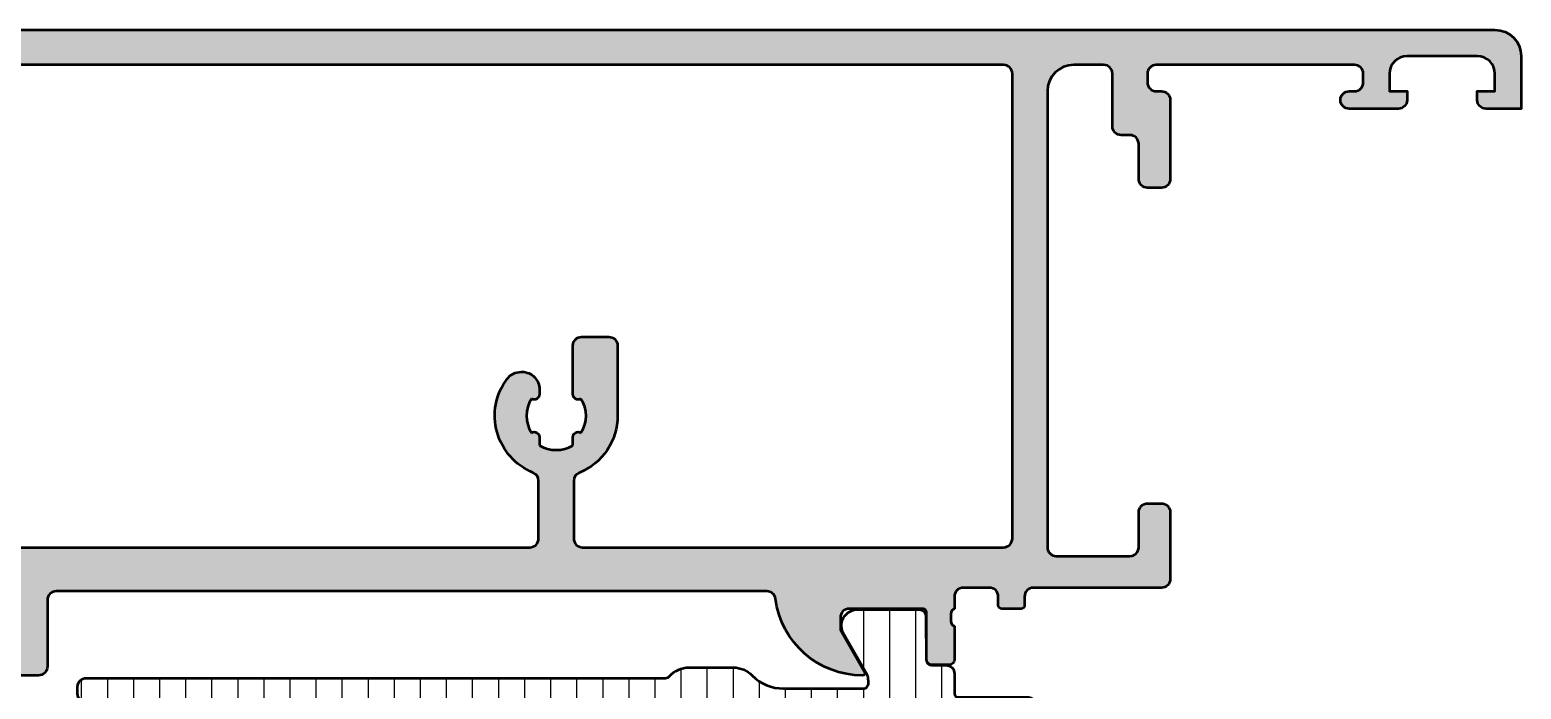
# Model space of a CAD drawing. Extents: x -30 to 140, y 0 to 85.
# Drawn here: x 55 to 140, y 47.4 to 85 of the extents above; entities that cross this region are included whole.
import ezdxf

# ---------------------------------------------------------------- set-up
doc = ezdxf.new("R2010")
doc.units = 0
for name, color, linetype, lineweight in [('0S-Alu contour', 7, 'Continuous', 50), ('0S-Alu hatch', 252, 'Continuous', 25), ('0S-Plastic contour', 254, 'Continuous', 50), ('0S-Plastic hatch', 253, 'Continuous', 25)]:
    doc.layers.add(name, color=color, linetype=linetype, lineweight=lineweight)

# ---------------------------------------------------------------- blocks, each defined once
blk = doc.blocks.new('469710__A29B9696_1483_438C_AC16_B1D66359DB32_')
at = {"layer": '0S-Alu hatch'}
h = blk.add_hatch(color=256, dxfattribs=at)
edge = h.paths.add_edge_path()
edge.add_ellipse((119.5, 57.5), major_axis=(-0.4999999999999929, 0), ratio=1, start_angle=180, end_angle=270.00000000000165, ccw=False)
edge.add_line((120, 57.5), (120, 53.7))
edge.add_ellipse((119.5, 53.7), major_axis=(-0.4999999999999858, 0), ratio=1, start_angle=89.9999999999983, end_angle=180, ccw=False)
edge.add_line((119.5, 53.2), (112.2, 53.2))
edge.add_arc((112.2, 52.7), 0.5, 90, 180)
edge.add_line((111.7, 52.7), (111.7, 52.19999999999999))
edge.add_ellipse((111.5, 52.19999999999997), major_axis=(-0.1999999999999744, 0), ratio=1, start_angle=89.99999999999591, end_angle=180, ccw=False)
edge.add_line((111.5, 51.99999999999999), (110.4, 52))
edge.add_ellipse((110.4, 52.19999999999998), major_axis=(-0.1999999999999886, 0), ratio=1, start_angle=0, end_angle=90, ccw=False)
edge.add_line((110.2, 52.19999999999998), (110.2, 52.7))
edge.add_arc((109.7, 52.7), 0.5, 0, 90)
edge.add_line((109.7, 53.2), (108.2, 53.2))
edge.add_arc((108.2, 52.7), 0.5, 90, 180)
edge.add_line((107.7, 52.7), (107.7, 52))
edge.add_arc((107.8, 51.71715728752538), 0.3000000000000138, 109.4712206344943, 180)
edge.add_line((107.5, 51.71715728752538), (107.5, 51.28284271247461))
edge.add_arc((107.8, 51.28284271247461), 0.3000000000000114, 180, 250.5287793655056)
edge.add_line((107.7, 50.99999999999998), (107.7, 49.10000000000003))
edge.add_ellipse((107.3999999999999, 49.10000000000003), major_axis=(-0.3000000000000398, 0), ratio=1, start_angle=90, end_angle=180, ccw=False)
edge.add_line((107.3999999999999, 48.79999999999999), (106.41, 48.79999999999999))
edge.add_ellipse((106.41, 49.10000000000003), major_axis=(-0.3000000000000398, 0), ratio=1, start_angle=0, end_angle=90, ccw=False)
edge.add_line((106.11, 49.10000000000003), (106.11, 51.79999999999999))
edge.add_arc((105.91, 51.79999999999999), 0.200000000000017, 0, 90)
edge.add_line((105.91, 52.00000000000001), (101.7, 52))
edge.add_arc((101.7, 51.49999999999999), 0.5000000000000071, 89.99999999999837, 180)
edge.add_line((101.2, 51.49999999999999), (101.2, 50.8))
edge.add_line((101.2, 50.8), (102.5814954576223, 48.40717967697244))
edge.add_ellipse((102.4618802153517, 48.33811978464831), major_axis=(-0.1381197846482964, 0), ratio=1, start_angle=90, end_angle=209.9999999999931, ccw=False)
edge.add_ellipse((102.4618802153517, 53.20000000000002), major_axis=(-5.000000000000014, 0), ratio=1, start_angle=7.312021926267221, end_angle=89.99999999999989, ccw=False)
edge.add_arc((97.00660753655735, 52.5), 0.5000000000000064, 7.312021926266712, 89.99999999999837)
edge.add_line((97.00660753655737, 53), (56.5, 52.99999999999999))
edge.add_arc((56.5, 52.5), 0.5, 90, 180)
edge.add_line((56, 52.5), (56, 48.7))
edge.add_ellipse((55.5, 48.7), major_axis=(-0.4999999999999929, 0), ratio=1, start_angle=89.9999999999992, end_angle=180, ccw=False)
edge.add_line((55.5, 48.20000000000001), (54.5, 48.20000000000001))
edge.add_ellipse((54.49999999999999, 48.7), major_axis=(-0.4999999999999929, 0), ratio=1, start_angle=0, end_angle=90.0000000000008, ccw=False)
edge.add_line((54, 48.7), (54, 52.5))
edge.add_arc((53.5, 52.5), 0.5, 0, 90)
edge.add_line((53.5, 52.99999999999999), (12.99339246344264, 52.99999999999999))
edge.add_arc((12.99339246344264, 52.5), 0.4999999999999929, 90, 172.6879780737331)
edge.add_ellipse((7.538119784648304, 53.2), major_axis=(-5, 0), ratio=1, start_angle=90, end_angle=172.6879780737331, ccw=False)
edge.add_ellipse((7.538119784648287, 48.33811978464829), major_axis=(-0.1381197846482891, 0), ratio=1, start_angle=-30.00000000000159, end_angle=90.00000000000477, ccw=False)
edge.add_line((7.418504542377633, 48.40717967697244), (8.800000000000011, 50.8))
edge.add_line((8.800000000000011, 50.8), (8.800000000000011, 51.5))
edge.add_arc((8.300000000000011, 51.5), 0.5, 0, 90)
edge.add_line((8.300000000000011, 52), (4.089999999999989, 52))
edge.add_arc((4.089999999999989, 51.79999999999998), 0.200000000000017, 90, 180)
edge.add_line((3.889999999999972, 51.79999999999998), (3.889999999999993, 49.10000000000003))
edge.add_ellipse((3.589999999999966, 49.10000000000003), major_axis=(-0.3000000000000264, 0), ratio=1, start_angle=89.9999999999975, end_angle=180, ccw=False)
edge.add_line((3.589999999999953, 48.8), (2.600000000000036, 48.79999999999999))
edge.add_ellipse((2.600000000000031, 49.10000000000002), major_axis=(-0.3000000000000327, 0), ratio=1, start_angle=0, end_angle=90.00000000000102, ccw=False)
edge.add_line((2.299999999999997, 49.10000000000003), (2.299999999999997, 50.99999999999999))
edge.add_arc((2.199999999999988, 51.28284271247461), 0.3000000000000023, 289.4712206344923, 360)
edge.add_line((2.49999999999999, 51.28284271247461), (2.499999999999992, 51.71715728752538))
edge.add_arc((2.199999999999988, 51.71715728752538), 0.3000000000000043, 0, 70.52877936550647)
edge.add_line((2.300000000000004, 51.99999999999999), (2.300000000000004, 52.7))
edge.add_arc((1.800000000000004, 52.7), 0.5, 0, 90)
edge.add_line((1.800000000000004, 53.2), (0.3000000000000114, 53.2))
edge.add_arc((0.3000000000000114, 52.7), 0.5, 90, 180)
edge.add_line((-0.1999999999999886, 52.7), (-0.1999999999999957, 52.19999999999999))
edge.add_ellipse((-0.3999999999999949, 52.19999999999998), major_axis=(-0.1999999999999992, 0), ratio=1, start_angle=90.00000000000102, end_angle=180, ccw=False)
edge.add_line((-0.3999999999999915, 51.99999999999999), (-1.5, 52))
edge.add_ellipse((-1.500000000000004, 52.19999999999998), major_axis=(-0.1999999999999886, 0), ratio=1, start_angle=0, end_angle=90.00000000000142, ccw=False)
edge.add_line((-1.699999999999995, 52.19999999999999), (-1.700000000000002, 52.7))
edge.add_arc((-2.200000000000002, 52.7), 0.5, 0, 89.9999999999992)
edge.add_line((-2.199999999999995, 53.2), (-9.5, 53.2))
edge.add_ellipse((-9.500000000000014, 53.69999999999999), major_axis=(-0.4999999999999858, 0), ratio=1, start_angle=0, end_angle=90.00000000000182, ccw=False)
edge.add_line((-10, 53.7), (-10, 57.5))
edge.add_ellipse((-9.500000000000004, 57.5), major_axis=(-0.4999999999999965, 0), ratio=1, start_angle=269.9999999999996, end_angle=360, ccw=False)
edge.add_line((-9.5, 58), (-8.699999999999989, 58))
edge.add_ellipse((-8.699999999999985, 57.5), major_axis=(-0.4999999999999929, 0), ratio=1, start_angle=180, end_angle=270.0000000000004, ccw=False)
edge.add_line((-8.199999999999989, 57.5), (-8.199999999999996, 55.5))
edge.add_arc((-7.699999999999995, 55.5), 0.5, 180, 270)
edge.add_line((-7.699999999999995, 55), (-3.499999999999985, 55))
edge.add_arc((-3.499999999999985, 55.5), 0.5, 270, 360)
edge.add_line((-2.999999999999985, 55.5), (-2.999999999999985, 81.5))
edge.add_arc((-4.499999999999985, 81.5), 1.5, 0, 90.00000000000028)
edge.add_line((-4.499999999999992, 83), (-6.200000000000002, 83))
edge.add_arc((-6.200000000000002, 82.5), 0.5, 90, 180)
edge.add_line((-6.700000000000002, 82.5), (-6.700000000000002, 79.5))
edge.add_ellipse((-7.199999999999993, 79.49999999999999), major_axis=(-0.4999999999999903, 0), ratio=1, start_angle=89.99999999999972, end_angle=180, ccw=False)
edge.add_line((-7.199999999999995, 79), (-7.699999999999995, 79))
edge.add_arc((-7.699999999999995, 78.5), 0.5, 90, 180)
edge.add_line((-8.199999999999996, 78.5), (-8.199999999999996, 76.5))
edge.add_ellipse((-8.69999999999998, 76.49999999999999), major_axis=(-0.4999999999999841, 0), ratio=1, start_angle=89.99999999999898, end_angle=180, ccw=False)
edge.add_line((-8.699999999999989, 76), (-9.5, 76))
edge.add_ellipse((-9.500000000000004, 76.5), major_axis=(-0.5, 0), ratio=1, start_angle=0, end_angle=90.0000000000004, ccw=False)
edge.add_line((-10, 76.5), (-10, 81))
edge.add_ellipse((-9.500000000000004, 81), major_axis=(-0.4999999999999965, 0), ratio=1, start_angle=269.9999999999996, end_angle=360, ccw=False)
edge.add_line((-9.5, 81.5), (-9.200000000000003, 81.5))
edge.add_arc((-9.200000000000003, 82), 0.5, 270, 360)
edge.add_line((-8.700000000000003, 82), (-8.700000000000008, 82.5))
edge.add_arc((-9.200000000000003, 82.5), 0.4999999999999929, 0, 90)
edge.add_line((-9.200000000000003, 83), (-20.5, 83))
edge.add_arc((-20.5, 82.5), 0.5, 90, 180)
edge.add_line((-21, 82.5), (-21, 82))
edge.add_arc((-20.5, 82), 0.5, 180, 270)
edge.add_line((-20.5, 81.5), (-20.19999999999999, 81.5))
edge.add_ellipse((-20.19999999999999, 81), major_axis=(-0.5, 0), ratio=1, start_angle=90, end_angle=270, ccw=False)
edge.add_line((-20.19999999999999, 80.5), (-23, 80.5))
edge.add_ellipse((-23, 81), major_axis=(-0.5, 0), ratio=1, start_angle=0, end_angle=90.0000000000004, ccw=False)
edge.add_line((-23.5, 81), (-23.5, 81.5))
edge.add_line((-23.5, 81.5), (-22.5, 81.5))
edge.add_line((-22.5, 81.5), (-22.5, 82.5))
edge.add_arc((-23.5, 82.5), 1, 0, 90)
edge.add_line((-23.5, 83.49999999999999), (-27.5, 83.49999999999999))
edge.add_arc((-27.5, 82.5), 1, 90, 180)
edge.add_line((-28.5, 82.5), (-28.5, 81.5))
edge.add_line((-28.5, 81.5), (-27.5, 81.5))
edge.add_line((-27.5, 81.5), (-27.5, 81))
edge.add_ellipse((-28, 81), major_axis=(-0.4999999999999965, 0), ratio=1, start_angle=89.9999999999996, end_angle=180, ccw=False)
edge.add_line((-28, 80.5), (-30, 80.5))
edge.add_line((-30, 80.5), (-30, 83.49999999999999))
edge.add_ellipse((-28.5, 83.49999999999999), major_axis=(-1.500000000000007, 0), ratio=1, start_angle=270.0000000000003, end_angle=360, ccw=False)
edge.add_line((-28.5, 85), (138.5, 85))
edge.add_ellipse((138.5, 83.49999999999999), major_axis=(-1.5, 0), ratio=1, start_angle=180, end_angle=270, ccw=False)
edge.add_line((140, 83.49999999999999), (140, 80.5))
edge.add_line((140, 80.5), (138, 80.5))
edge.add_ellipse((138, 80.99999999999999), major_axis=(-0.4999999999999858, 0), ratio=1, start_angle=0, end_angle=90, ccw=False)
edge.add_line((137.5, 81), (137.5, 81.5))
edge.add_line((137.5, 81.5), (138.5, 81.5))
edge.add_line((138.5, 81.5), (138.5, 82.5))
edge.add_arc((137.5, 82.5), 1, 0, 90)
edge.add_line((137.5, 83.49999999999999), (133.5, 83.49999999999999))
edge.add_arc((133.5, 82.5), 1, 90, 180)
edge.add_line((132.5, 82.5), (132.5, 81.5))
edge.add_line((132.5, 81.5), (133.5, 81.5))
edge.add_line((133.5, 81.5), (133.5, 81))
edge.add_ellipse((133, 80.99999999999999), major_axis=(-0.5, 0), ratio=1, start_angle=90, end_angle=180, ccw=False)
edge.add_line((133, 80.5), (130.2, 80.5))
edge.add_ellipse((130.2, 81), major_axis=(-0.5, 0), ratio=1, start_angle=-90, end_angle=90, ccw=False)
edge.add_line((130.2, 81.5), (130.5, 81.5))
edge.add_arc((130.5, 82), 0.5, 270, 360)
edge.add_line((131, 82), (131, 82.5))
edge.add_arc((130.5, 82.5), 0.5, 0, 90)
edge.add_line((130.5, 83), (119.2, 83))
edge.add_arc((119.2, 82.5), 0.5, 90, 180)
edge.add_line((118.7, 82.5), (118.7, 82))
edge.add_arc((119.2, 82), 0.5, 180, 270)
edge.add_line((119.2, 81.5), (119.5, 81.5))
edge.add_ellipse((119.5, 81.00000000000001), major_axis=(-0.4999999999999858, 0), ratio=1, start_angle=180, end_angle=270.00000000000165, ccw=False)
edge.add_line((120, 81), (120, 76.5))
edge.add_ellipse((119.5, 76.49999999999999), major_axis=(-0.4999999999999858, 0), ratio=1, start_angle=89.9999999999983, end_angle=180, ccw=False)
edge.add_line((119.5, 76), (118.7, 76))
edge.add_ellipse((118.7, 76.49999999999999), major_axis=(-0.4999999999999858, 0), ratio=1, start_angle=0, end_angle=90.00000000000159, ccw=False)
edge.add_line((118.2, 76.5), (118.2, 78.5))
edge.add_arc((117.7, 78.5), 0.5, 0, 90)
edge.add_line((117.7, 79), (117.2, 79))
edge.add_ellipse((117.1999999999999, 79.49999999999999), major_axis=(-0.4999999999999858, 0), ratio=1, start_angle=0, end_angle=90.00000000000159, ccw=False)
edge.add_line((116.7, 79.5), (116.7, 82.5))
edge.add_arc((116.2, 82.5), 0.5, 0, 90)
edge.add_line((116.2, 83), (114.5, 83))
edge.add_arc((114.5, 81.5), 1.5, 90, 180)
edge.add_line((113, 81.5), (113, 55.5))
edge.add_arc((113.5, 55.5), 0.5, 180, 270)
edge.add_line((113.5, 55), (117.7, 55))
edge.add_arc((117.7, 55.5), 0.5, 270, 360)
edge.add_line((118.2, 55.5), (118.2, 57.5))
edge.add_ellipse((118.7, 57.49999999999998), major_axis=(-0.5000000000000142, 0), ratio=1, start_angle=270.00000000000165, end_angle=360, ccw=False)
edge.add_line((118.7, 57.99999999999999), (119.5, 58))
edge = h.paths.add_edge_path()
edge.add_arc((110.5, 82.5), 0.5, 0, 90)
edge.add_line((110.5, 83), (-0.4999999999999858, 83))
edge.add_arc((-0.4999999999999858, 82.5), 0.5, 90, 180)
edge.add_line((-0.9999999999999857, 82.5), (-0.9999999999999857, 55.99999999999999))
edge.add_arc((-0.4999999999999858, 55.99999999999999), 0.5, 180, 269.9999999999999)
edge.add_line((-0.4999999999999861, 55.49999999999999), (23.49999999999999, 55.5))
edge.add_arc((23.49999999999999, 56), 0.5, 270, 360)
edge.add_line((23.99999999999999, 56), (23.99999999999999, 59.29190075645215))
edge.add_arc((23.5, 59.29190075645215), 0.5, 0, 67.97568716295945)
edge.add_ellipse((25.00000000000001, 62.99999999999998), major_axis=(-3.500000000000007, 0), ratio=1, start_angle=0, end_angle=67.97568716295751, ccw=False)
edge.add_line((21.5, 62.99999999999998), (21.5, 67))
edge.add_ellipse((22, 67), major_axis=(-0.5, 0), ratio=1, start_angle=270.0000000000008, end_angle=360, ccw=False)
edge.add_line((21.99999999999999, 67.5), (23.55000000000018, 67.5))
edge.add_ellipse((23.55000000000018, 67), major_axis=(-0.5, 0), ratio=1, start_angle=180, end_angle=270, ccw=False)
edge.add_line((24.05000000000018, 67), (24.05, 64.22474487139158))
edge.add_ellipse((23.75, 64.22474487139158), major_axis=(-0.2999999999999993, 0), ratio=1, start_angle=60.06220358873628, end_angle=180, ccw=False)
edge.add_arc((25.00000000000002, 62.99999999999998), 1.700000000000007, 145.4229183880537, 214.5770816119462)
edge.add_ellipse((23.75, 61.77525512860841), major_axis=(-0.2999999999999829, 0), ratio=1, start_angle=180, end_angle=299.93779641126326, ccw=False)
edge.add_line((24.04999999999998, 61.77525512860841), (24.05, 61.29706136340736))
edge.add_arc((25, 63), 1.950000000000002, 240.844634573717, 299.155365426283)
edge.add_line((25.95000000000001, 61.29706136340736), (25.95000000000002, 61.77525512860841))
edge.add_ellipse((26.25000000000001, 61.77525512860842), major_axis=(-0.2999999999999913, 0), ratio=1, start_angle=240.0622035887361, end_angle=360, ccw=False)
edge.add_arc((25, 63), 1.699999999999999, 325.4229183880537, 394.5770816119459)
edge.add_ellipse((26.25, 64.22474487139158), major_axis=(-0.2999999999999971, 0), ratio=1, start_angle=0, end_angle=119.93779641126369, ccw=False)
edge.add_line((25.95000000000001, 64.22474487139158), (25.94999999999999, 64.49999999999997))
edge.add_ellipse((26.95000000000002, 64.49999999999994), major_axis=(-1.000000000000042, 0), ratio=1, start_angle=269.9999999999996, end_angle=360, ccw=False)
edge.add_line((26.95000000000003, 65.5), (26.99999999999999, 65.5))
edge.add_ellipse((26.99999999999999, 64.49999999999994), major_axis=(-1.000000000000033, 0), ratio=1, start_angle=216.8698976458452, end_angle=270.0000000000004, ccw=False)
edge.add_ellipse((25, 62.99999999999998), major_axis=(-3.500000000000003, 0), ratio=1, start_angle=112.02431283704229, end_angle=216.8698976458441, ccw=False)
edge.add_arc((26.5, 59.29190075645215), 0.5000000000000073, 112.0243128370413, 180)
edge.add_line((26, 59.29190075645215), (26.00000000000001, 55.99999999999999))
edge.add_arc((26.50000000000002, 55.99999999999999), 0.5, 180, 270)
edge.add_line((26.50000000000002, 55.49999999999999), (83.49999999999999, 55.5))
edge.add_arc((83.49999999999999, 56.00000000000001), 0.5, 270, 360)
edge.add_line((83.99999999999999, 56.00000000000001), (84, 59.29190075645215))
edge.add_arc((83.49999999999999, 59.29190075645215), 0.5, 0, 67.97568716295945)
edge.add_ellipse((85, 62.99999999999998), major_axis=(-3.500000000000013, 0), ratio=1, start_angle=-36.86989764584399, end_angle=67.97568716295768, ccw=False)
edge.add_ellipse((83, 64.49999999999997), major_axis=(-1.000000000000028, 0), ratio=1, start_angle=269.9999999999992, end_angle=323.1301023541553, ccw=False)
edge.add_line((83.00000000000001, 65.5), (83.04999999999997, 65.5))
edge.add_ellipse((83.04999999999997, 64.49999999999994), major_axis=(-1.000000000000028, 0), ratio=1, start_angle=180, end_angle=270.0000000000008, ccw=False)
edge.add_line((84.05000000000001, 64.49999999999994), (84.04999999999998, 64.22474487139158))
edge.add_ellipse((83.75, 64.22474487139158), major_axis=(-0.3000000000000011, 0), ratio=1, start_angle=60.06220358873571, end_angle=180, ccw=False)
edge.add_arc((85, 63), 1.699999999999997, 145.4229183880539, 214.5770816119467)
edge.add_ellipse((83.75, 61.77525512860842), major_axis=(-0.2999999999999829, 0), ratio=1, start_angle=180, end_angle=299.9377964112634, ccw=False)
edge.add_line((84.04999999999998, 61.77525512860842), (84.04999999999998, 61.29706136340736))
edge.add_arc((85, 63), 1.950000000000002, 240.844634573717, 299.155365426283)
edge.add_line((85.95, 61.29706136340736), (85.95000000000002, 61.77525512860841))
edge.add_ellipse((86.25, 61.77525512860842), major_axis=(-0.2999999999999888, 0), ratio=1, start_angle=240.0622035887343, end_angle=360, ccw=False)
edge.add_arc((85, 63), 1.700000000000005, 325.4229183880535, 394.5770816119461)
edge.add_ellipse((86.25, 64.22474487139158), major_axis=(-0.2999999999999971, 0), ratio=1, start_angle=0, end_angle=119.9377964112644, ccw=False)
edge.add_line((85.95, 64.22474487139158), (85.94999999999982, 66.99999999999994))
edge.add_ellipse((86.4499999999998, 67), major_axis=(-0.5, 0), ratio=1, start_angle=270, end_angle=360, ccw=False)
edge.add_line((86.4499999999998, 67.5), (88, 67.5))
edge.add_ellipse((88, 67), major_axis=(-0.5, 0), ratio=1, start_angle=180, end_angle=270, ccw=False)
edge.add_line((88.49999999999999, 67), (88.49999999999999, 62.99999999999999))
edge.add_ellipse((85, 62.99999999999998), major_axis=(-3.500000000000007, 0), ratio=1, start_angle=112.02431283704209, end_angle=180, ccw=False)
edge.add_arc((86.5, 59.29190075645215), 0.500000000000002, 112.0243128370424, 180)
edge.add_line((86, 59.29190075645215), (86.00000000000001, 56.00000000000001))
edge.add_arc((86.50000000000001, 56.00000000000001), 0.5, 180, 270)
edge.add_line((86.50000000000001, 55.5), (110.5, 55.50000000000001))
edge.add_arc((110.5, 56.00000000000001), 0.5, 270, 360)
edge.add_line((111, 56.00000000000001), (111, 82.5))
at = {"layer": '0S-Alu contour', "color": 7}
for points in [[(-28.5, 85), (138.5, 85)], [(137.5, 83.49999999999999), (133.5, 83.49999999999999)], [(140, 83.49999999999999), (140, 80.5), (138, 80.5)], [(110.5, 83), (-0.4999999999999858, 83)], [(111, 56.00000000000001), (111, 82.5)], [(116.2, 83), (114.5, 83)], [(116.7, 79.5), (116.7, 82.5)], [(118.7, 82.5), (118.7, 82)], [(130.5, 83), (119.2, 83)], [(131, 82), (131, 82.5)], [(132.5, 82.5), (132.5, 81.5), (133.5, 81.5), (133.5, 81)], [(137.5, 81), (137.5, 81.5), (138.5, 81.5), (138.5, 82.5)], [(113, 81.5), (113, 55.5)], [(119.2, 81.5), (119.5, 81.5)], [(120, 81), (120, 76.5)], [(130.2, 81.5), (130.5, 81.5)], [(133, 80.5), (130.2, 80.5)], [(117.7, 79), (117.2, 79)], [(118.2, 76.5), (118.2, 78.5)], [(119.5, 76), (118.7, 76)], [(86.4499999999998, 67.5), (88, 67.5)], [(85.95, 64.22474487139158), (85.94999999999982, 66.99999999999994)], [(88.49999999999999, 67), (88.49999999999999, 62.99999999999999)], [(83.00000000000001, 65.5), (83.04999999999997, 65.5)], [(84.05000000000001, 64.49999999999994), (84.04999999999998, 64.22474487139158)], [(84.04999999999998, 61.77525512860842), (84.04999999999998, 61.29706136340736)], [(85.95, 61.29706136340736), (85.95000000000002, 61.77525512860841)], [(83.99999999999999, 56.00000000000001), (84, 59.29190075645215)], [(86, 59.29190075645215), (86.00000000000001, 56.00000000000001)], [(118.7, 57.99999999999999), (119.5, 58)], [(118.2, 55.5), (118.2, 57.5)], [(120, 57.5), (120, 53.7)], [(26.50000000000002, 55.49999999999999), (83.49999999999999, 55.5)], [(86.50000000000001, 55.5), (110.5, 55.50000000000001)], [(113.5, 55), (117.7, 55)], [(97.00660753655737, 53), (56.5, 52.99999999999999)], [(109.7, 53.2), (108.2, 53.2)], [(119.5, 53.2), (112.2, 53.2)], [(56, 52.5), (56, 48.7)], [(105.91, 52.00000000000001), (101.7, 52)], [(107.7, 52.7), (107.7, 52)], [(110.2, 52.19999999999998), (110.2, 52.7)], [(111.5, 51.99999999999999), (110.4, 52)], [(111.7, 52.7), (111.7, 52.19999999999999)], [(101.2, 51.49999999999999), (101.2, 50.8), (102.5814954576223, 48.40717967697244)], [(106.11, 49.10000000000003), (106.11, 51.79999999999999)], [(107.5, 51.71715728752538), (107.5, 51.28284271247461)], [(107.7, 50.99999999999998), (107.7, 49.10000000000003)], [(107.3999999999999, 48.79999999999999), (106.41, 48.79999999999999)], [(55.5, 48.20000000000001), (54.5, 48.20000000000001)]]:
    blk.add_lwpolyline(points, dxfattribs=at)
at = {"layer": '0S-Alu contour', "color": 7, "extrusion": (0, 0, -1)}
for centre, radius, start, end in [((-138.5, 83.49999999999999), 1.5, 90, 180), ((-119.5, 81.00000000000001), 0.4999999999999858, 89.99999999999837, 180), ((-130.2, 81), 0.5, 270, 90), ((-133, 80.99999999999999), 0.5, 180, 270), ((-138, 80.99999999999999), 0.4999999999999858, 270, 0), ((-117.1999999999999, 79.49999999999999), 0.4999999999999858, 269.9999999999984, 0), ((-118.7, 76.49999999999999), 0.4999999999999858, 269.9999999999984, 0), ((-119.5, 76.49999999999999), 0.4999999999999858, 180, 270.0000000000017), ((-86.4499999999998, 67), 0.5, 0, 90), ((-88, 67), 0.5, 90, 180), ((-83, 64.49999999999997), 1.000000000000028, 36.86989764584467, 90.00000000000081), ((-83.04999999999997, 64.49999999999994), 1.000000000000028, 89.9999999999992, 180), ((-85, 62.99999999999998), 3.500000000000014, 292.0243128370424, 36.86989764584402), ((-83.75, 64.22474487139158), 0.3000000000000011, 180, 299.9377964112643), ((-86.25, 64.22474487139158), 0.2999999999999971, 240.0622035887356, 0), ((-85, 62.99999999999998), 3.500000000000007, 180, 247.9756871629579), ((-83.75, 61.77525512860842), 0.2999999999999829, 60.06220358873662, 180), ((-86.25, 61.77525512860842), 0.2999999999999888, 0, 119.9377964112657), ((-118.7, 57.49999999999998), 0.5000000000000142, 0, 89.99999999999837), ((-119.5, 57.5), 0.4999999999999929, 89.99999999999837, 180), ((-119.5, 53.7), 0.4999999999999858, 180, 270.0000000000017), ((-102.4618802153517, 53.20000000000002), 5.000000000000014, 270.0000000000002, 352.6879780737328), ((-110.4, 52.19999999999998), 0.1999999999999886, 270, 0), ((-111.5, 52.19999999999997), 0.1999999999999744, 180, 270.0000000000041), ((-55.5, 48.7), 0.4999999999999929, 180, 270.0000000000008), ((-106.41, 49.10000000000003), 0.3000000000000398, 270, 0), ((-107.3999999999999, 49.10000000000003), 0.3000000000000398, 180, 270), ((-102.4618802153517, 48.33811978464831), 0.1381197846482964, 150.0000000000069, 270)]:
    blk.add_arc(centre, radius, start, end, dxfattribs=at)
at = {"layer": '0S-Alu contour', "color": 7}
for centre, radius, start, end in [((133.5, 82.5), 1, 90, 180), ((137.5, 82.5), 1, 0, 90), ((110.5, 82.5), 0.5, 0, 90), ((114.5, 81.5), 1.5, 90, 180), ((116.2, 82.5), 0.5, 0, 90), ((119.2, 82.5), 0.5, 90, 180), ((130.5, 82.5), 0.5, 0, 90), ((119.2, 82), 0.5, 180, 270), ((130.5, 82), 0.5, 270, 0), ((117.7, 78.5), 0.5, 0, 90), ((85, 63), 1.699999999999997, 145.4229183880539, 214.5770816119467), ((85, 63), 1.700000000000005, 325.4229183880535, 34.57708161194607), ((85, 63), 1.950000000000002, 240.844634573717, 299.155365426283), ((83.49999999999999, 59.29190075645215), 0.5, 0, 67.97568716295945), ((86.5, 59.29190075645215), 0.500000000000002, 112.0243128370424, 180), ((83.49999999999999, 56.00000000000001), 0.5, 270, 0), ((86.50000000000001, 56.00000000000001), 0.5, 180, 270), ((110.5, 56.00000000000001), 0.5, 270, 0), ((113.5, 55.5), 0.5, 180, 270), ((117.7, 55.5), 0.5, 270, 0), ((56.5, 52.5), 0.5, 90, 180), ((97.00660753655735, 52.5), 0.5000000000000064, 7.312021926266712, 89.99999999999837), ((108.2, 52.7), 0.5, 90, 180), ((109.7, 52.7), 0.5, 0, 90), ((112.2, 52.7), 0.5, 90, 180), ((101.7, 51.49999999999999), 0.5000000000000071, 89.99999999999837, 180), ((105.91, 51.79999999999999), 0.200000000000017, 0, 90), ((107.8, 51.71715728752538), 0.3000000000000138, 109.4712206344943, 180), ((107.8, 51.28284271247461), 0.3000000000000114, 180, 250.5287793655056)]:
    blk.add_arc(centre, radius, start, end, dxfattribs=at)
blk = doc.blocks.new('278043__5EB25C9F_D83D_4082_80FF_139277C2184B___0BC7762C_39AF_4687_81EA_EF17E8745420_')
at = {"layer": '0S-Plastic hatch'}
h = blk.add_hatch(dxfattribs=at)
h.set_pattern_fill('ANSI31', color=256, scale=0.4680000000000001, angle=45, style=0)
h.set_pattern_definition([(90, (0, 0), (-1.4859, 0), [])])
edge = h.paths.add_edge_path()
edge.add_line((116.5990610620605, 33.68008346447246), (116.1417693198057, 23.20638061263469))
edge.add_ellipse((115.1427210982238, 23.25000000000003), major_axis=(-1, 0), ratio=1, start_angle=90, end_angle=177.5, ccw=False)
edge.add_line((115.1427210982238, 22.25000000000003), (107.9000128404786, 22.25000000000003))
edge.add_arc((107.9000128404786, 22.05000000000003), 0.1999999999999993, 90.00000000000406, 180)
edge.add_line((107.7000128404786, 22.05000000000003), (107.7000128404786, 22.00000000000003))
edge.add_ellipse((107.5000128404786, 22.00000000000002), major_axis=(-0.1999999999999886, 0), ratio=1, start_angle=90, end_angle=180, ccw=False)
edge.add_line((107.5000128404786, 21.80000000000003), (105.869621787545, 21.80000000000003))
edge.add_ellipse((105.869621787545, 22.00000000000002), major_axis=(-0.1999999999999957, 0), ratio=1, start_angle=4.999999999998806, end_angle=90, ccw=False)
edge.add_line((105.6703828479267, 21.98256885145049), (105.6011544310511, 22.77385327717572))
edge.add_ellipse((105.9000128404786, 22.80000000000003), major_axis=(-0.299999999999987, 0), ratio=1, start_angle=-90, end_angle=5.000000000002217, ccw=False)
edge.add_line((105.9000128404786, 23.10000000000002), (106.2866760057409, 23.10000000000002))
edge.add_arc((104.7000128404786, 23.95000000000003), 1.800000000000008, 331.8213572594702, 568.1786427405297)
edge.add_line((103.1133496752164, 23.10000000000002), (103.5000128404786, 23.10000000000002))
edge.add_ellipse((103.5000128404786, 22.80000000000003), major_axis=(-0.29999999999999, 0), ratio=1, start_angle=174.9999999999979, end_angle=270, ccw=False)
edge.add_line((103.7988712499061, 22.77385327717572), (103.7296428330306, 21.98256885145049))
edge.add_ellipse((103.5304038934122, 22.00000000000002), major_axis=(-0.1999999999999903, 0), ratio=1, start_angle=90, end_angle=175.0000000000013, ccw=False)
edge.add_line((103.5304038934122, 21.80000000000003), (101.9000128404786, 21.80000000000003))
edge.add_ellipse((101.9000128404786, 22.30000000000003), major_axis=(-0.5, 0), ratio=1, start_angle=0, end_angle=90, ccw=False)
edge.add_line((101.4000128404786, 22.30000000000003), (101.4000128404786, 24.80000000000003))
edge.add_arc((99.90001284047865, 24.80000000000002), 1.5, 0, 89.99999999999946)
edge.add_line((99.90001284047865, 26.30000000000003), (97.9565842118958, 26.30000000000002))
edge.add_arc((97.95658421189582, 23.8), 2.500000000000014, 90.00000000000033, 135.5729959991943)
edge.add_ellipse((95.10001284047866, 26.60000000000003), major_axis=(-1.500000000000019, 0), ratio=1, start_angle=90, end_angle=135.5729959991943, ccw=False)
edge.add_line((95.10001284047866, 25.10000000000001), (92.57501284047866, 25.10000000000002))
edge.add_ellipse((92.57501284047866, 26.60000000000001), major_axis=(-1.499999999999985, 0), ratio=1, start_angle=41.810314895778504, end_angle=90, ccw=False)
edge.add_arc((91.23337205397877, 25.4), 0.3000000000000333, 41.81031489577727, 89.99999999999459)
edge.add_line((91.23337205397878, 25.70000000000003), (58.22501284047866, 25.70000000000002))
edge.add_ellipse((58.22501284047866, 26.20000000000002), major_axis=(-0.5, 0), ratio=1, start_angle=0, end_angle=90, ccw=False)
edge.add_line((57.72501284047867, 26.20000000000002), (57.72501284047867, 26.60000000000002))
edge.add_ellipse((58.22501284047866, 26.60000000000002), major_axis=(-0.5, 0), ratio=1, start_angle=270, end_angle=360, ccw=False)
edge.add_line((58.22501284047866, 27.10000000000003), (90.96256129081897, 27.10000000000002))
edge.add_arc((90.96256129081893, 27.39999999999999), 0.2999999999999723, 270.0000000000108, 333.6122000387661)
edge.add_ellipse((92.57501284047862, 26.6), major_axis=(-1.500000000000021, 0), ratio=1, start_angle=269.9999999999984, end_angle=333.61220003875536, ccw=False)
edge.add_line((92.57501284047866, 28.10000000000002), (108.0719713331476, 28.10000000000002))
edge.add_arc((108.0719713331476, 29.10000000000006), 1.000000000000042, 270.0000000000008, 332.9999999999984)
edge.add_line((108.962977857336, 28.64600950026047), (109.4455161025728, 29.59304412967031))
edge.add_arc((109.0000128404786, 29.82003937954006), 0.5000000000000846, 333.0000000000081, 360)
edge.add_line((109.5000128404786, 29.82003937954003), (109.5000128404786, 36.34289321881346))
edge.add_arc((109.0000128404786, 36.34289321881343), 0.5000000000000853, 0, 44.99999999999539)
edge.add_line((109.3535662310719, 36.69644660940674), (105.9857992781055, 40.06421356237311))
edge.add_ellipse((107.4000128404786, 41.4784271247462), major_axis=(-2.000000000000006, 0), ratio=1, start_angle=0, end_angle=44.99999999999977, ccw=False)
edge.add_line((105.4000128404786, 41.4784271247462), (105.4000128404786, 44.65000000000002))
edge.add_arc((104.4000128404787, 44.65000000000002), 0.9999999999999857, 0, 90.00000000000081)
edge.add_line((104.4000128404786, 45.65000000000002), (92.57501284047866, 45.65000000000002))
edge.add_ellipse((92.57501284047866, 47.15), major_axis=(-1.499999999999992, 0), ratio=1, start_angle=26.38779996124339, end_angle=90, ccw=False)
edge.add_arc((90.962561290819, 46.34999999999997), 0.2999999999999869, 26.3877999612502, 90.00000000000543)
edge.add_line((90.96256129081897, 46.64999999999996), (58.22501284047866, 46.65000000000001))
edge.add_ellipse((58.22501284047866, 47.15000000000002), major_axis=(-0.5, 0), ratio=1, start_angle=0, end_angle=90, ccw=False)
edge.add_line((57.72501284047867, 47.15000000000002), (57.72501284047868, 47.55000000000002))
edge.add_ellipse((58.22501284047868, 47.55000000000003), major_axis=(-0.5, 0), ratio=1, start_angle=270.00000000000165, end_angle=360, ccw=False)
edge.add_line((58.22501284047866, 48.05000000000003), (91.23337205397878, 48.05000000000003))
edge.add_arc((91.23337205397881, 48.35000000000002), 0.2999999999999971, 269.9999999999973, 318.1896851042193)
edge.add_ellipse((92.57501284047866, 47.15000000000003), major_axis=(-1.499999999999994, 0), ratio=1, start_angle=270.00000000000057, end_angle=318.18968510422195, ccw=False)
edge.add_line((92.57501284047866, 48.65000000000002), (95.10001284047866, 48.65000000000001))
edge.add_ellipse((95.10001284047866, 47.15000000000002), major_axis=(-1.500000000000007, 0), ratio=1, start_angle=224.4270040008054, end_angle=270, ccw=False)
edge.add_arc((97.95658421189582, 49.95000000000006), 2.500000000000037, 224.4270040008062, 269.9999999999997)
edge.add_line((97.9565842118958, 47.45000000000002), (102.5000128404786, 47.45000000000003))
edge.add_arc((102.5000128404786, 47.75000000000003), 0.3000000000000043, 269.9999999999973, 360)
edge.add_line((102.8000128404786, 47.75000000000003), (102.8000128404786, 47.90339745962159))
edge.add_arc((101.1648373889024, 47.75394877622164), 1.641990763191882, 5.222103382918573, 17.24361807271939)
edge.add_line((102.7330255423708, 48.24069263260685), (101.4204464808651, 50.5054411574439))
edge.add_ellipse((102.1986665147104, 51.02738259412534), major_axis=(-0.9370428402176623, 0), ratio=1, start_angle=-93.14116054599958, end_angle=33.8492118974043, ccw=False)
edge.add_line((102.2500128404786, 51.96301758664822), (105.6000128404786, 51.96301758664822))
edge.add_ellipse((105.6581823842411, 51.55144803949283), major_axis=(-0.4156599427022261, 0), ratio=1, start_angle=171.4986636631467, end_angle=278.04466546903666, ccw=False)
edge.add_line((106.0692752282675, 51.49000000000024), (106.0819159240018, 49.08896485997428))
edge.add_arc((106.4464624823116, 49.13959871626307), 0.36804616636807, 187.9075312078995, 262.7495927592339)
edge.add_line((106.4000128404786, 48.77449542765583), (107.1997945464493, 48.78023057567367))
edge.add_ellipse((107.2162902592854, 48.29674232763024), major_axis=(-0.4837695676022587, 0), ratio=1, start_angle=179.2014391759501, end_angle=271.9540666363429, ccw=False)
edge.add_line((107.7000128404786, 48.29000000000004), (107.7000128404786, 47.15000000000002))
edge.add_arc((107.9000128404786, 47.15000000000002), 0.1999999999999886, 180, 270)
edge.add_line((107.9000128404786, 46.95000000000002), (111.9464230019924, 46.95000000000002))
edge.add_ellipse((111.9464230019924, 46.75000000000003), major_axis=(-0.1999999999999886, 0), ratio=1, start_angle=239.9999999999912, end_angle=269.99999999999187, ccw=False)
edge.add_line((112.0464230019924, 46.92320508075689), (116.5000128404786, 44.3519237886467))
edge.add_ellipse((116.4000128404786, 44.17871870788981), major_axis=(-0.2000000000000106, 0), ratio=1, start_angle=180, end_angle=239.99999999999432, ccw=False)
edge.add_line((116.6000128404786, 44.17871870788981), (116.6000128404786, 33.7237028518378))
edge.add_ellipse((115.6000128404786, 33.72370285183777), major_axis=(-1.000000000000028, 0), ratio=1, start_angle=177.5000000000018, end_angle=180, ccw=False)
edge = h.paths.add_edge_path()
edge.add_arc((111.5444992133457, 45.25000000000003), 1, 60.00000000000006, 90)
edge.add_line((111.5444992133457, 46.25000000000002), (107.7000128404786, 46.25000000000002))
edge.add_arc((107.7000128404786, 45.25000000000003), 1, 90, 180)
edge.add_line((106.7000128404786, 45.25000000000003), (106.7000128404786, 41.60269119345812))
edge.add_arc((107.7000128404786, 41.60269119345812), 0.999999999999998, 180, 224.9999999999994)
edge.add_line((106.9929060592921, 40.89558441227159), (109.4455972527502, 38.44289321881348))
edge.add_arc((110.1527040339367, 39.15000000000003), 1, 224.9999999999997, 270)
edge.add_line((110.1527040339367, 38.15000000000003), (114.9000128404786, 38.15000000000001))
edge.add_arc((114.9000128404786, 39.15000000000002), 1, 270, 360)
edge.add_line((115.9000128404786, 39.15000000000002), (115.9000128404786, 43.31269330410537))
edge.add_arc((114.9000128404786, 43.31269330410537), 1.000000000000001, 0, 60.00000000000006)
edge.add_line((115.4000128404786, 44.17871870788981), (112.0444992133457, 46.11602540378447))
edge = h.paths.add_edge_path()
edge.add_arc((115.1870318414788, 28.85000000000003), 0.5000000000000285, 357.4999999999999, 449.9999999999968)
edge.add_line((115.1870318414788, 29.35000000000006), (111.0871034361502, 29.35000000000002))
edge.add_arc((111.0871034361502, 28.85000000000003), 0.4999999999999914, 90, 153.0000000000004)
edge.add_line((110.641600174056, 29.0769952498698), (108.3487356513311, 24.5769952498698))
edge.add_arc((108.7942389134253, 24.35000000000003), 0.4999999999999929, 153.0000000000004, 270)
edge.add_line((108.7942389134253, 23.85000000000004), (114.5119117272631, 23.85000000000003))
edge.add_arc((114.5119117272631, 24.85000000000004), 1, 270, 357.5000000000002)
edge.add_line((115.510959948845, 24.8063806126347), (115.6865559522697, 28.82819030631736))
edge = h.paths.add_edge_path()
edge.add_line((115.4000128404786, 37.15000000000002), (111.3000128404787, 37.15000000000002))
edge.add_arc((111.3000128404787, 36.65000000000002), 0.5, 90, 180)
edge.add_line((110.8000128404786, 36.65000000000002), (110.8000128404786, 30.85000000000003))
edge.add_arc((111.3000128404787, 30.85000000000003), 0.5, 180, 270)
edge.add_line((111.3000128404787, 30.35000000000002), (115.2743537272959, 30.35000000000002))
edge.add_arc((115.2743537272959, 30.85000000000003), 0.5000000000000006, 269.9999999999968, 357.4999999999998)
edge.add_line((115.7738778380868, 30.82819030631736), (115.9000128404786, 33.71715682855114))
edge.add_line((115.9000128404786, 33.71715682855114), (115.9000128404786, 36.65000000000001))
edge.add_arc((115.4000128404786, 36.65000000000001), 0.5, 0, 90)
at = {"layer": '0S-Alu contour', "color": 7}
for points in [[(111.5444992133457, 46.25000000000002), (107.7000128404786, 46.25000000000002)], [(115.4000128404786, 44.17871870788981), (112.0444992133457, 46.11602540378447)], [(106.7000128404786, 45.25000000000003), (106.7000128404786, 41.60269119345812)], [(115.9000128404786, 39.15000000000002), (115.9000128404786, 43.31269330410537)], [(106.9929060592921, 40.89558441227159), (109.4455972527502, 38.44289321881348)], [(110.1527040339367, 38.15000000000003), (114.9000128404786, 38.15000000000001)], [(110.8000128404786, 36.65000000000002), (110.8000128404786, 30.85000000000003)], [(115.4000128404786, 37.15000000000002), (111.3000128404787, 37.15000000000002)], [(115.7738778380868, 30.82819030631736), (115.9000128404786, 33.71715682855114), (115.9000128404786, 36.65000000000001)], [(111.3000128404787, 30.35000000000002), (115.2743537272959, 30.35000000000002)], [(110.641600174056, 29.0769952498698), (108.3487356513311, 24.5769952498698)], [(115.1870318414788, 29.35000000000006), (111.0871034361502, 29.35000000000002)], [(115.510959948845, 24.8063806126347), (115.6865559522697, 28.82819030631736)], [(108.7942389134253, 23.85000000000004), (114.5119117272631, 23.85000000000003)]]:
    blk.add_lwpolyline(points, dxfattribs=at)
for centre, radius, start, end in [((107.7000128404786, 45.25000000000003), 1, 90, 180), ((111.5444992133457, 45.25000000000003), 1, 60.00000000000006, 90), ((114.9000128404786, 43.31269330410537), 1.000000000000001, 0, 60.00000000000006), ((107.7000128404786, 41.60269119345812), 0.999999999999998, 180, 224.9999999999994), ((114.9000128404786, 39.15000000000002), 1, 270, 0), ((110.1527040339367, 39.15000000000003), 1, 224.9999999999997, 270), ((111.3000128404787, 36.65000000000002), 0.5, 90, 180), ((115.4000128404786, 36.65000000000001), 0.5, 0, 90), ((111.3000128404787, 30.85000000000003), 0.5, 180, 270), ((115.2743537272959, 30.85000000000003), 0.5000000000000006, 269.9999999999968, 357.4999999999998), ((111.0871034361502, 28.85000000000003), 0.4999999999999914, 90, 153.0000000000004), ((115.1870318414788, 28.85000000000003), 0.5000000000000285, 357.4999999999999, 89.99999999999675), ((114.5119117272631, 24.85000000000004), 1, 270, 357.5000000000002), ((108.7942389134253, 24.35000000000003), 0.4999999999999929, 153.0000000000004, 270)]:
    blk.add_arc(centre, radius, start, end, dxfattribs=at)
at = {"layer": '0S-Plastic contour', "color": 7}
for points in [[(102.2500128404786, 51.96301758664822), (105.6000128404786, 51.96301758664822)], [(106.0692752282675, 51.49000000000024), (106.0819159240018, 49.08896485997428)], [(102.7330255423708, 48.24069263260685), (101.4204464808651, 50.5054411574439)], [(92.57501284047866, 48.65000000000002), (95.10001284047866, 48.65000000000001)], [(106.4000128404786, 48.77449542765583), (107.1997945464493, 48.78023057567367)], [(58.22501284047866, 48.05000000000003), (91.23337205397878, 48.05000000000003)], [(102.8000128404786, 47.75000000000003), (102.8000128404786, 47.90339745962159)], [(107.7000128404786, 48.29000000000004), (107.7000128404786, 47.15000000000002)], [(57.72501284047867, 47.15000000000002), (57.72501284047868, 47.55000000000002)], [(97.9565842118958, 47.45000000000002), (102.5000128404786, 47.45000000000003)], [(107.9000128404786, 46.95000000000002), (111.9464230019924, 46.95000000000002)], [(112.0464230019924, 46.92320508075689), (116.5000128404786, 44.3519237886467)], [(90.96256129081897, 46.64999999999996), (58.22501284047866, 46.65000000000001)], [(104.4000128404786, 45.65000000000002), (92.57501284047866, 45.65000000000002)], [(105.4000128404786, 41.4784271247462), (105.4000128404786, 44.65000000000002)], [(116.6000128404786, 44.17871870788981), (116.6000128404786, 33.7237028518378)], [(109.3535662310719, 36.69644660940674), (105.9857992781055, 40.06421356237311)], [(109.5000128404786, 29.82003937954003), (109.5000128404786, 36.34289321881346)], [(116.5990610620605, 33.68008346447246), (116.1417693198057, 23.20638061263469)], [(108.962977857336, 28.64600950026047), (109.4455161025728, 29.59304412967031)], [(92.57501284047866, 28.10000000000002), (108.0719713331476, 28.10000000000002)], [(57.72501284047867, 26.20000000000002), (57.72501284047867, 26.60000000000002)], [(58.22501284047866, 27.10000000000003), (90.96256129081897, 27.10000000000002)], [(91.23337205397878, 25.70000000000003), (58.22501284047866, 25.70000000000002)], [(99.90001284047865, 26.30000000000003), (97.9565842118958, 26.30000000000002)], [(95.10001284047866, 25.10000000000001), (92.57501284047866, 25.10000000000002)], [(101.4000128404786, 22.30000000000003), (101.4000128404786, 24.80000000000003)], [(103.1133496752164, 23.10000000000002), (103.5000128404786, 23.10000000000002)], [(105.9000128404786, 23.10000000000002), (106.2866760057409, 23.10000000000002)], [(103.7988712499061, 22.77385327717572), (103.7296428330306, 21.98256885145049)], [(105.6703828479267, 21.98256885145049), (105.6011544310511, 22.77385327717572)], [(115.1427210982238, 22.25000000000003), (107.9000128404786, 22.25000000000003)], [(103.5304038934122, 21.80000000000003), (101.9000128404786, 21.80000000000003)], [(107.5000128404786, 21.80000000000003), (105.869621787545, 21.80000000000003)], [(107.7000128404786, 22.05000000000003), (107.7000128404786, 22.00000000000003)]]:
    blk.add_lwpolyline(points, dxfattribs=at)
at = {"layer": '0S-Plastic contour', "color": 7, "extrusion": (0, 0, -1)}
for centre, radius, start, end in [((-102.1986665147104, 51.02738259412534), 0.9370428402176623, 326.1507881025957, 93.1411605459996), ((-105.6581823842411, 51.55144803949283), 0.4156599427022261, 81.95533453096333, 188.5013363368533), ((-92.57501284047866, 47.15000000000003), 1.499999999999994, 41.81031489577805, 89.99999999999946), ((-95.10001284047866, 47.15000000000002), 1.500000000000007, 90, 135.5729959991946), ((-107.2162902592854, 48.29674232763024), 0.4837695676022587, 88.04593336365714, 180.7985608240499), ((-58.22501284047868, 47.55000000000003), 0.5, 0, 89.99999999999837), ((-58.22501284047866, 47.15000000000002), 0.5, 270, 0), ((-111.9464230019924, 46.75000000000003), 0.1999999999999886, 90.00000000000813, 120.0000000000088), ((-92.57501284047866, 47.15), 1.499999999999992, 270, 333.6122000387566), ((-116.4000128404786, 44.17871870788981), 0.2000000000000106, 120.0000000000057, 180), ((-107.4000128404786, 41.4784271247462), 2.000000000000006, 315.0000000000002, 0), ((-115.6000128404786, 33.72370285183777), 1.000000000000028, 180, 182.4999999999983), ((-92.57501284047862, 26.6), 1.500000000000021, 26.38779996124463, 90.0000000000016), ((-58.22501284047866, 26.60000000000002), 0.5, 0, 90), ((-58.22501284047866, 26.20000000000002), 0.5, 270, 0), ((-92.57501284047866, 26.60000000000001), 1.499999999999985, 270, 318.1896851042215), ((-95.10001284047866, 26.60000000000003), 1.500000000000019, 224.4270040008057, 270), ((-103.5000128404786, 22.80000000000003), 0.29999999999999, 90, 185.0000000000022), ((-105.9000128404786, 22.80000000000003), 0.299999999999987, 354.9999999999978, 90), ((-115.1427210982238, 23.25000000000003), 1, 182.5000000000001, 270), ((-101.9000128404786, 22.30000000000003), 0.5, 270, 0), ((-103.5304038934122, 22.00000000000002), 0.1999999999999903, 184.9999999999988, 270), ((-105.869621787545, 22.00000000000002), 0.1999999999999957, 270, 355.0000000000012), ((-107.5000128404786, 22.00000000000002), 0.1999999999999886, 180, 270)]:
    blk.add_arc(centre, radius, start, end, dxfattribs=at)
at = {"layer": '0S-Plastic contour', "color": 7}
for centre, radius, start, end in [((106.4464624823116, 49.13959871626307), 0.36804616636807, 187.9075312078995, 262.7495927592339), ((91.23337205397881, 48.35000000000002), 0.2999999999999971, 269.9999999999973, 318.1896851042193), ((97.95658421189582, 49.95000000000006), 2.500000000000037, 224.4270040008062, 269.9999999999997), ((102.5000128404786, 47.75000000000003), 0.3000000000000043, 269.9999999999973, 0), ((101.1648373889024, 47.75394877622164), 1.641990763191882, 5.222103382918573, 17.24361807271939), ((107.9000128404786, 47.15000000000002), 0.1999999999999886, 180, 270), ((90.962561290819, 46.34999999999997), 0.2999999999999869, 26.3877999612502, 90.00000000000543), ((104.4000128404787, 44.65000000000002), 0.9999999999999857, 0, 90.00000000000081), ((109.0000128404786, 36.34289321881343), 0.5000000000000853, 0, 44.99999999999539), ((109.0000128404786, 29.82003937954006), 0.5000000000000846, 333.0000000000081, 0), ((108.0719713331476, 29.10000000000006), 1.000000000000042, 270.0000000000008, 332.9999999999984), ((90.96256129081893, 27.39999999999999), 0.2999999999999723, 270.0000000000108, 333.6122000387661), ((91.23337205397877, 25.4), 0.3000000000000333, 41.81031489577727, 89.99999999999459), ((97.95658421189582, 23.8), 2.500000000000014, 90.00000000000033, 135.5729959991943), ((99.90001284047865, 24.80000000000002), 1.5, 0, 89.99999999999946), ((104.7000128404786, 23.95000000000003), 1.800000000000008, 331.8213572594702, 208.1786427405298), ((107.9000128404786, 22.05000000000003), 0.1999999999999993, 90.00000000000406, 180)]:
    blk.add_arc(centre, radius, start, end, dxfattribs=at)
blk = doc.blocks.new('475320__3D35F55B_2B9D_40FC_B0BC_BE90714B7F5E_')
at = {"layer": '0S-Alu contour', "color": 7}
blk.add_blockref('469710__A29B9696_1483_438C_AC16_B1D66359DB32_', (0, 0), dxfattribs=at)
at = {"layer": '0S-Plastic contour', "color": 7}
blk.add_blockref('278043__5EB25C9F_D83D_4082_80FF_139277C2184B___0BC7762C_39AF_4687_81EA_EF17E8745420_', (0, 0), dxfattribs=at)

msp = doc.modelspace()

# ---------------------------------------------------------------- block references
at = {"layer": '0S-Alu contour', "color": 7}
msp.add_blockref('475320__3D35F55B_2B9D_40FC_B0BC_BE90714B7F5E_', (0, 0), dxfattribs=at)

doc.saveas('drawing.dxf')
